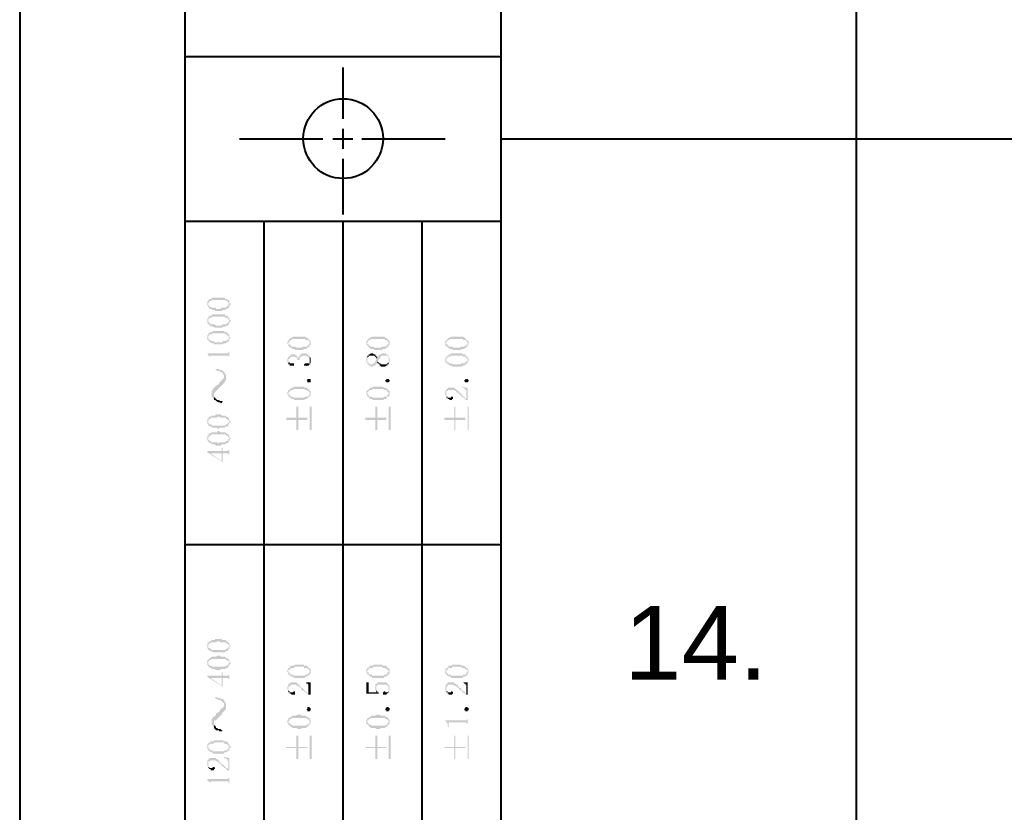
# Model space of a CAD drawing. Header units: millimetres. Extents: x 7018 to 13530, y 4187 to 5692.
# Drawn here: x 7965.94 to 8005.89, y 5046.48 to 5078.66 of the extents above; entities that cross this region are included whole.
import ezdxf

# ---------------------------------------------------------------- set-up
doc = ezdxf.new("R2010")
doc.units = ezdxf.units.MM
doc.styles.get("Standard").update_dxf_attribs({"font": 'arial.ttf'})

msp = doc.modelspace()

# ---------------------------------------------------------------- hatches: boundary and pattern name
at = {"transparency": 33554559}
for points in [[(7973.553, 5067.095), (7973.553, 5067.05), (7973.553, 5067.05), (7973.598, 5067.005), (7973.598, 5067.14), (7973.598, 5067.186), (7973.643, 5067.186), (7973.643, 5067.231), (7973.733, 5067.231), (7973.733, 5067.276), (7974.275, 5067.276), (7974.32, 5067.231), (7974.365, 5067.231), (7974.41, 5067.186), (7974.41, 5067.14), (7974.456, 5067.14), (7974.456, 5067.095), (7974.456, 5067.231), (7974.41, 5067.276), (7974.365, 5067.276), (7974.365, 5067.321), (7974.275, 5067.321), (7974.275, 5067.366), (7973.733, 5067.366), (7973.733, 5067.321), (7973.643, 5067.321), (7973.643, 5067.276), (7973.598, 5067.276), (7973.598, 5067.231), (7973.553, 5067.231), (7973.553, 5067.186), (7973.553, 5067.14)], [(7973.598, 5067.005), (7973.598, 5066.96), (7973.643, 5066.96), (7973.643, 5066.915), (7973.733, 5066.915), (7973.733, 5066.87), (7973.869, 5066.87), (7973.869, 5066.824), (7974.14, 5066.824), (7974.185, 5066.87), (7974.275, 5066.87), (7974.32, 5066.915), (7974.365, 5066.915), (7974.41, 5066.96), (7974.41, 5066.96), (7974.456, 5067.005), (7974.456, 5067.05), (7974.456, 5067.05), (7974.501, 5067.095), (7974.501, 5067.14), (7974.456, 5067.14), (7974.456, 5067.186), (7974.456, 5067.231), (7974.456, 5067.095), (7974.41, 5067.095), (7974.41, 5067.05), (7974.41, 5067.05), (7974.365, 5067.005), (7974.32, 5067.005), (7974.32, 5066.96), (7974.095, 5066.96), (7974.095, 5066.915), (7973.914, 5066.915), (7973.914, 5066.96), (7973.733, 5066.96), (7973.688, 5067.005), (7973.643, 5067.005), (7973.643, 5067.05), (7973.598, 5067.05), (7973.598, 5067.095), (7973.598, 5067.095)], [(7973.553, 5066.418), (7973.553, 5066.328), (7973.598, 5066.328), (7973.598, 5066.418), (7973.598, 5066.463), (7973.598, 5066.509), (7973.643, 5066.509), (7973.643, 5066.554), (7973.733, 5066.554), (7973.733, 5066.599), (7974.275, 5066.599), (7974.275, 5066.554), (7974.365, 5066.554), (7974.41, 5066.509), (7974.41, 5066.463), (7974.456, 5066.463), (7974.456, 5066.418), (7974.456, 5066.554), (7974.41, 5066.554), (7974.41, 5066.599), (7974.365, 5066.599), (7974.365, 5066.644), (7974.275, 5066.644), (7974.275, 5066.689), (7973.733, 5066.689), (7973.733, 5066.644), (7973.643, 5066.644), (7973.643, 5066.599), (7973.598, 5066.599), (7973.598, 5066.554), (7973.598, 5066.554), (7973.553, 5066.509), (7973.553, 5066.463), (7973.553, 5066.463)], [(7973.598, 5066.328), (7973.598, 5066.283), (7973.643, 5066.283), (7973.643, 5066.238), (7973.688, 5066.238), (7973.733, 5066.193), (7973.824, 5066.193), (7973.869, 5066.147), (7974.185, 5066.147), (7974.185, 5066.193), (7974.32, 5066.193), (7974.32, 5066.238), (7974.41, 5066.238), (7974.41, 5066.283), (7974.41, 5066.283), (7974.456, 5066.328), (7974.456, 5066.373), (7974.456, 5066.373), (7974.501, 5066.418), (7974.501, 5066.463), (7974.456, 5066.463), (7974.456, 5066.509), (7974.456, 5066.554), (7974.456, 5066.418), (7974.456, 5066.418), (7974.41, 5066.373), (7974.41, 5066.373), (7974.365, 5066.328), (7974.365, 5066.328), (7974.32, 5066.283), (7974.185, 5066.283), (7974.14, 5066.238), (7973.914, 5066.238), (7973.869, 5066.283), (7973.688, 5066.283), (7973.688, 5066.328), (7973.643, 5066.328), (7973.643, 5066.373), (7973.598, 5066.373), (7973.598, 5066.418), (7973.598, 5066.418)], [(7973.553, 5065.741), (7973.553, 5065.696), (7973.553, 5065.651), (7973.598, 5065.651), (7973.598, 5065.606), (7973.598, 5065.741), (7973.598, 5065.786), (7973.598, 5065.832), (7973.643, 5065.832), (7973.643, 5065.877), (7973.733, 5065.877), (7973.779, 5065.922), (7974.275, 5065.922), (7974.275, 5065.877), (7974.365, 5065.877), (7974.365, 5065.832), (7974.41, 5065.832), (7974.41, 5065.786), (7974.456, 5065.786), (7974.456, 5065.741), (7974.456, 5065.877), (7974.41, 5065.877), (7974.41, 5065.922), (7974.365, 5065.922), (7974.365, 5065.967), (7974.275, 5065.967), (7974.23, 5066.012), (7973.779, 5066.012), (7973.733, 5065.967), (7973.643, 5065.967), (7973.643, 5065.922), (7973.598, 5065.922), (7973.598, 5065.877), (7973.598, 5065.877), (7973.553, 5065.832), (7973.553, 5065.786), (7973.553, 5065.786)], [(7973.598, 5065.606), (7973.643, 5065.606), (7973.643, 5065.561), (7973.688, 5065.561), (7973.733, 5065.516), (7973.824, 5065.516), (7973.824, 5065.47), (7974.185, 5065.47), (7974.23, 5065.516), (7974.32, 5065.516), (7974.32, 5065.561), (7974.41, 5065.561), (7974.41, 5065.606), (7974.41, 5065.606), (7974.456, 5065.651), (7974.456, 5065.696), (7974.456, 5065.696), (7974.501, 5065.741), (7974.501, 5065.741), (7974.456, 5065.786), (7974.456, 5065.832), (7974.456, 5065.877), (7974.456, 5065.741), (7974.456, 5065.741), (7974.41, 5065.696), (7974.41, 5065.651), (7974.365, 5065.651), (7974.32, 5065.606), (7974.185, 5065.606), (7974.185, 5065.561), (7973.824, 5065.561), (7973.824, 5065.606), (7973.688, 5065.606), (7973.688, 5065.651), (7973.643, 5065.651), (7973.598, 5065.696), (7973.598, 5065.741), (7973.598, 5065.741)], [(7976.802, 5065.516), (7976.802, 5065.516), (7976.848, 5065.47), (7976.848, 5065.425), (7976.848, 5065.516), (7976.848, 5065.561), (7976.893, 5065.561), (7976.893, 5065.606), (7976.893, 5065.606), (7976.938, 5065.651), (7976.983, 5065.651), (7976.983, 5065.696), (7977.525, 5065.696), (7977.57, 5065.651), (7977.66, 5065.651), (7977.66, 5065.606), (7977.705, 5065.606), (7977.705, 5065.561), (7977.705, 5065.516), (7977.705, 5065.651), (7977.705, 5065.651), (7977.66, 5065.696), (7977.66, 5065.696), (7977.615, 5065.741), (7977.57, 5065.741), (7977.525, 5065.786), (7977.028, 5065.786), (7976.983, 5065.741), (7976.938, 5065.741), (7976.893, 5065.696), (7976.893, 5065.696), (7976.848, 5065.651), (7976.848, 5065.606), (7976.848, 5065.606), (7976.802, 5065.561), (7976.802, 5065.561)], [(7980.007, 5065.516), (7980.007, 5065.47), (7980.052, 5065.425), (7980.052, 5065.516), (7980.052, 5065.561), (7980.052, 5065.561), (7980.097, 5065.606), (7980.097, 5065.651), (7980.187, 5065.651), (7980.187, 5065.696), (7980.729, 5065.696), (7980.774, 5065.651), (7980.864, 5065.651), (7980.864, 5065.606), (7980.864, 5065.606), (7980.909, 5065.561), (7980.909, 5065.516), (7980.909, 5065.651), (7980.909, 5065.651), (7980.864, 5065.696), (7980.864, 5065.696), (7980.819, 5065.741), (7980.774, 5065.741), (7980.729, 5065.786), (7980.233, 5065.786), (7980.187, 5065.741), (7980.142, 5065.741), (7980.097, 5065.696), (7980.097, 5065.696), (7980.052, 5065.651), (7980.052, 5065.606), (7980.007, 5065.606), (7980.007, 5065.561), (7980.007, 5065.561)], [(7983.211, 5065.516), (7983.211, 5065.425), (7983.256, 5065.425), (7983.256, 5065.516), (7983.256, 5065.561), (7983.256, 5065.561), (7983.302, 5065.606), (7983.302, 5065.651), (7983.392, 5065.651), (7983.392, 5065.696), (7983.933, 5065.696), (7983.933, 5065.651), (7984.069, 5065.651), (7984.069, 5065.606), (7984.069, 5065.606), (7984.114, 5065.561), (7984.114, 5065.516), (7984.114, 5065.651), (7984.069, 5065.651), (7984.069, 5065.696), (7984.024, 5065.696), (7984.024, 5065.741), (7983.978, 5065.741), (7983.933, 5065.786), (7983.437, 5065.786), (7983.392, 5065.741), (7983.347, 5065.741), (7983.302, 5065.696), (7983.302, 5065.696), (7983.256, 5065.651), (7983.256, 5065.606), (7983.211, 5065.606), (7983.211, 5065.561), (7983.211, 5065.561)], [(7976.848, 5065.425), (7976.893, 5065.38), (7976.893, 5065.38), (7976.938, 5065.335), (7976.983, 5065.335), (7976.983, 5065.29), (7977.118, 5065.29), (7977.118, 5065.245), (7977.434, 5065.245), (7977.479, 5065.29), (7977.57, 5065.29), (7977.615, 5065.335), (7977.66, 5065.335), (7977.66, 5065.38), (7977.705, 5065.38), (7977.705, 5065.425), (7977.705, 5065.425), (7977.75, 5065.47), (7977.75, 5065.516), (7977.75, 5065.561), (7977.75, 5065.606), (7977.75, 5065.606), (7977.705, 5065.651), (7977.705, 5065.516), (7977.705, 5065.47), (7977.66, 5065.47), (7977.66, 5065.425), (7977.615, 5065.425), (7977.615, 5065.38), (7977.434, 5065.38), (7977.389, 5065.335), (7977.164, 5065.335), (7977.118, 5065.38), (7976.983, 5065.38), (7976.938, 5065.425), (7976.938, 5065.425), (7976.893, 5065.47), (7976.848, 5065.47), (7976.848, 5065.516), (7976.848, 5065.516)], [(7980.052, 5065.425), (7980.097, 5065.38), (7980.097, 5065.335), (7980.142, 5065.335), (7980.187, 5065.29), (7980.323, 5065.29), (7980.323, 5065.245), (7980.639, 5065.245), (7980.684, 5065.29), (7980.774, 5065.29), (7980.819, 5065.335), (7980.864, 5065.335), (7980.864, 5065.38), (7980.909, 5065.38), (7980.909, 5065.425), (7980.909, 5065.425), (7980.955, 5065.47), (7980.955, 5065.516), (7980.955, 5065.561), (7980.955, 5065.606), (7980.955, 5065.606), (7980.909, 5065.651), (7980.909, 5065.516), (7980.909, 5065.47), (7980.864, 5065.47), (7980.864, 5065.425), (7980.819, 5065.425), (7980.774, 5065.38), (7980.639, 5065.38), (7980.594, 5065.335), (7980.323, 5065.335), (7980.323, 5065.38), (7980.187, 5065.38), (7980.142, 5065.425), (7980.097, 5065.425), (7980.097, 5065.47), (7980.052, 5065.47), (7980.052, 5065.516), (7980.052, 5065.516)], [(7983.256, 5065.425), (7983.256, 5065.38), (7983.302, 5065.38), (7983.302, 5065.335), (7983.347, 5065.335), (7983.392, 5065.29), (7983.482, 5065.29), (7983.527, 5065.245), (7983.843, 5065.245), (7983.888, 5065.29), (7983.978, 5065.29), (7984.024, 5065.335), (7984.069, 5065.335), (7984.069, 5065.38), (7984.114, 5065.38), (7984.114, 5065.425), (7984.114, 5065.47), (7984.159, 5065.47), (7984.159, 5065.516), (7984.159, 5065.561), (7984.159, 5065.606), (7984.114, 5065.606), (7984.114, 5065.651), (7984.114, 5065.516), (7984.114, 5065.47), (7984.069, 5065.47), (7984.069, 5065.425), (7984.024, 5065.425), (7983.978, 5065.38), (7983.843, 5065.38), (7983.798, 5065.335), (7983.527, 5065.335), (7983.527, 5065.38), (7983.347, 5065.38), (7983.347, 5065.425), (7983.302, 5065.425), (7983.302, 5065.47), (7983.256, 5065.47), (7983.256, 5065.516), (7983.256, 5065.516)], [(7973.553, 5065.109), (7973.553, 5065.109), (7973.598, 5065.064), (7973.598, 5065.019), (7973.643, 5065.019), (7973.643, 5064.974), (7973.643, 5064.884), (7973.643, 5064.974), (7973.688, 5065.019), (7974.41, 5065.019), (7974.41, 5064.974), (7974.456, 5064.974), (7974.456, 5064.884), (7974.456, 5065.29), (7974.456, 5065.2), (7974.456, 5065.2), (7974.41, 5065.155), (7974.41, 5065.109), (7974.365, 5065.109)], [(7976.802, 5064.839), (7976.802, 5064.748), (7976.848, 5064.748), (7976.848, 5064.703), (7976.848, 5064.839), (7976.848, 5064.884), (7976.893, 5064.884), (7976.893, 5064.929), (7976.938, 5064.929), (7976.938, 5064.974), (7977.118, 5064.974), (7977.164, 5064.929), (7977.209, 5064.929), (7977.209, 5064.884), (7977.209, 5064.839), (7977.254, 5064.839), (7977.254, 5064.748), (7977.254, 5064.839), (7977.299, 5064.839), (7977.299, 5064.884), (7977.299, 5064.929), (7977.299, 5064.929), (7977.344, 5064.974), (7977.389, 5064.974), (7977.434, 5065.019), (7977.57, 5065.019), (7977.615, 5064.974), (7977.66, 5064.974), (7977.66, 5064.929), (7977.705, 5064.929), (7977.705, 5064.884), (7977.705, 5064.794), (7977.705, 5064.974), (7977.705, 5065.019), (7977.66, 5065.019), (7977.66, 5065.064), (7977.615, 5065.064), (7977.57, 5065.109), (7977.389, 5065.109), (7977.389, 5065.064), (7977.344, 5065.064), (7977.299, 5065.019), (7977.299, 5064.974), (7977.254, 5064.974), (7977.254, 5064.884), (7977.254, 5064.929), (7977.209, 5064.929), (7977.209, 5064.974), (7977.209, 5064.974), (7977.164, 5065.019), (7977.164, 5065.019), (7977.118, 5065.064), (7976.938, 5065.064), (7976.938, 5065.019), (7976.893, 5065.019), (7976.848, 5064.974), (7976.848, 5064.929), (7976.848, 5064.929), (7976.802, 5064.884), (7976.802, 5064.884)], [(7980.007, 5064.839), (7980.007, 5064.748), (7980.052, 5064.748), (7980.052, 5064.703), (7980.052, 5064.658), (7980.097, 5064.658), (7980.097, 5064.613), (7980.187, 5064.613), (7980.187, 5064.568), (7980.278, 5064.568), (7980.278, 5064.613), (7980.368, 5064.613), (7980.368, 5064.658), (7980.413, 5064.658), (7980.413, 5064.703), (7980.458, 5064.703), (7980.458, 5064.748), (7980.458, 5064.703), (7980.458, 5064.794), (7980.458, 5064.794), (7980.503, 5064.839), (7980.503, 5064.884), (7980.548, 5064.884), (7980.548, 5064.929), (7980.548, 5064.929), (7980.594, 5064.974), (7980.594, 5064.974), (7980.639, 5065.019), (7980.864, 5065.019), (7980.864, 5064.974), (7980.909, 5064.974), (7980.909, 5064.884), (7980.909, 5064.703), (7980.909, 5064.748), (7980.955, 5064.748), (7980.955, 5064.794), (7980.955, 5064.884), (7980.955, 5064.929), (7980.909, 5064.929), (7980.909, 5064.974), (7980.909, 5065.019), (7980.864, 5065.019), (7980.864, 5065.064), (7980.819, 5065.064), (7980.774, 5065.109), (7980.639, 5065.109), (7980.594, 5065.064), (7980.548, 5065.064), (7980.503, 5065.019), (7980.503, 5064.974), (7980.458, 5064.974), (7980.458, 5064.929), (7980.458, 5064.974), (7980.413, 5064.884), (7980.413, 5064.839), (7980.413, 5064.839), (7980.368, 5064.794), (7980.368, 5064.748), (7980.368, 5064.748), (7980.323, 5064.703), (7980.278, 5064.703), (7980.278, 5064.658), (7980.142, 5064.658), (7980.142, 5064.703), (7980.097, 5064.703), (7980.052, 5064.748), (7980.052, 5064.794), (7980.052, 5064.974), (7980.052, 5064.974), (7980.007, 5064.929), (7980.007, 5064.884), (7980.007, 5064.884)], [(7980.052, 5064.974), (7980.052, 5064.839), (7980.052, 5064.884), (7980.052, 5064.929), (7980.052, 5064.929), (7980.097, 5064.974), (7980.097, 5064.974), (7980.142, 5065.019), (7980.323, 5065.019), (7980.368, 5064.974), (7980.368, 5064.974), (7980.413, 5064.929), (7980.413, 5064.884), (7980.458, 5064.974), (7980.413, 5064.974), (7980.413, 5065.019), (7980.368, 5065.019), (7980.368, 5065.064), (7980.323, 5065.064), (7980.278, 5065.109), (7980.187, 5065.109), (7980.142, 5065.064), (7980.097, 5065.064), (7980.097, 5065.019), (7980.052, 5065.019)], [(7983.211, 5064.839), (7983.211, 5064.794), (7983.211, 5064.748), (7983.256, 5064.748), (7983.256, 5064.703), (7983.256, 5064.839), (7983.256, 5064.884), (7983.256, 5064.884), (7983.302, 5064.929), (7983.302, 5064.974), (7983.392, 5064.974), (7983.437, 5065.019), (7983.933, 5065.019), (7983.933, 5064.974), (7984.024, 5064.974), (7984.069, 5064.929), (7984.069, 5064.929), (7984.114, 5064.884), (7984.114, 5064.839), (7984.114, 5064.974), (7984.069, 5064.974), (7984.069, 5065.019), (7984.024, 5065.019), (7984.024, 5065.064), (7983.933, 5065.064), (7983.888, 5065.109), (7983.437, 5065.109), (7983.437, 5065.064), (7983.347, 5065.064), (7983.347, 5065.019), (7983.302, 5065.019), (7983.256, 5064.974), (7983.256, 5064.929), (7983.211, 5064.929), (7983.211, 5064.884), (7983.211, 5064.884)], [(7976.848, 5064.703), (7976.848, 5064.658), (7976.893, 5064.658), (7976.893, 5064.613), (7977.073, 5064.613), (7977.073, 5064.658), (7977.073, 5064.703), (7976.893, 5064.703), (7976.893, 5064.748), (7976.848, 5064.748), (7976.848, 5064.794), (7976.848, 5064.794)], [(7977.479, 5064.658), (7977.479, 5064.613), (7977.57, 5064.613), (7977.57, 5064.568), (7977.57, 5064.568), (7977.615, 5064.613), (7977.66, 5064.613), (7977.705, 5064.658), (7977.705, 5064.703), (7977.75, 5064.703), (7977.75, 5064.748), (7977.75, 5064.839), (7977.75, 5064.884), (7977.75, 5064.929), (7977.75, 5064.929), (7977.705, 5064.974), (7977.705, 5064.794), (7977.705, 5064.703), (7977.525, 5064.703)], [(7980.458, 5064.703), (7980.503, 5064.703), (7980.503, 5064.658), (7980.548, 5064.658), (7980.548, 5064.613), (7980.594, 5064.613), (7980.594, 5064.568), (7980.774, 5064.568), (7980.819, 5064.613), (7980.864, 5064.613), (7980.864, 5064.658), (7980.909, 5064.658), (7980.909, 5064.703), (7980.909, 5064.839), (7980.909, 5064.748), (7980.909, 5064.748), (7980.864, 5064.703), (7980.864, 5064.703), (7980.819, 5064.658), (7980.594, 5064.658), (7980.594, 5064.703), (7980.548, 5064.703), (7980.503, 5064.748), (7980.503, 5064.748), (7980.458, 5064.794)], [(7983.256, 5064.703), (7983.302, 5064.703), (7983.302, 5064.658), (7983.347, 5064.658), (7983.392, 5064.613), (7983.482, 5064.613), (7983.482, 5064.568), (7983.888, 5064.568), (7983.888, 5064.613), (7983.978, 5064.613), (7984.024, 5064.658), (7984.069, 5064.658), (7984.069, 5064.703), (7984.114, 5064.703), (7984.114, 5064.748), (7984.114, 5064.794), (7984.159, 5064.794), (7984.159, 5064.839), (7984.159, 5064.884), (7984.159, 5064.884), (7984.114, 5064.929), (7984.114, 5064.974), (7984.114, 5064.839), (7984.114, 5064.794), (7984.069, 5064.794), (7984.069, 5064.748), (7984.024, 5064.748), (7983.978, 5064.703), (7983.843, 5064.703), (7983.843, 5064.658), (7983.527, 5064.658), (7983.482, 5064.703), (7983.347, 5064.703), (7983.347, 5064.748), (7983.302, 5064.748), (7983.256, 5064.794), (7983.256, 5064.839), (7983.256, 5064.839)], [(7973.869, 5064.432), (7973.914, 5064.432), (7973.959, 5064.387), (7974.049, 5064.387), (7974.095, 5064.342), (7974.14, 5064.342), (7974.185, 5064.297), (7974.23, 5064.207), (7974.23, 5063.891), (7974.23, 5063.891), (7974.275, 5063.981), (7974.32, 5064.026), (7974.32, 5064.207), (7974.275, 5064.297), (7974.23, 5064.342), (7974.23, 5064.342), (7974.185, 5064.387), (7974.14, 5064.432), (7974.049, 5064.432), (7974.004, 5064.478), (7973.914, 5064.478)], [(7973.733, 5063.44), (7973.733, 5063.349), (7973.779, 5063.304), (7973.824, 5063.259), (7973.824, 5063.44), (7973.824, 5063.485), (7973.869, 5063.53), (7973.914, 5063.575), (7973.959, 5063.62), (7974.004, 5063.665), (7974.049, 5063.71), (7974.095, 5063.755), (7974.14, 5063.801), (7974.14, 5063.801), (7974.185, 5063.846), (7974.23, 5063.891), (7974.23, 5064.162), (7974.23, 5064.117), (7974.185, 5064.071), (7974.14, 5064.026), (7974.095, 5063.981), (7974.049, 5063.936), (7974.049, 5063.891), (7974.004, 5063.846), (7973.914, 5063.801), (7973.914, 5063.801), (7973.869, 5063.755), (7973.824, 5063.71), (7973.779, 5063.665), (7973.779, 5063.62), (7973.733, 5063.575), (7973.733, 5063.53)], [(7977.75, 5063.981), (7977.75, 5063.936), (7977.615, 5063.936), (7977.615, 5063.981), (7977.57, 5063.981), (7977.615, 5064.026), (7977.615, 5064.071), (7977.75, 5064.071), (7977.75, 5064.026), (7977.75, 5063.981)], [(7980.955, 5063.981), (7980.955, 5063.981), (7980.909, 5063.936), (7980.819, 5063.936), (7980.774, 5063.981), (7980.774, 5064.026), (7980.819, 5064.026), (7980.819, 5064.071), (7980.909, 5064.071), (7980.955, 5064.026), (7980.955, 5063.981)], [(7984.159, 5063.981), (7984.159, 5063.981), (7984.114, 5063.936), (7984.024, 5063.936), (7983.978, 5063.981), (7983.978, 5064.026), (7984.024, 5064.026), (7984.024, 5064.071), (7984.114, 5064.071), (7984.159, 5064.026), (7984.159, 5063.981)], [(7973.824, 5063.259), (7973.824, 5063.214), (7973.869, 5063.214), (7973.914, 5063.169), (7974.004, 5063.124), (7974.049, 5063.124), (7974.14, 5063.078), (7974.185, 5063.169), (7974.095, 5063.169), (7974.004, 5063.214), (7973.959, 5063.214), (7973.914, 5063.259), (7973.914, 5063.259), (7973.869, 5063.304), (7973.824, 5063.349), (7973.824, 5063.44)], [(7976.802, 5063.485), (7976.802, 5063.44), (7976.848, 5063.44), (7976.848, 5063.394), (7976.848, 5063.349), (7976.848, 5063.485), (7976.848, 5063.53), (7976.893, 5063.53), (7976.893, 5063.575), (7976.938, 5063.575), (7976.938, 5063.62), (7977.028, 5063.62), (7977.073, 5063.665), (7977.479, 5063.665), (7977.525, 5063.62), (7977.615, 5063.62), (7977.66, 5063.575), (7977.66, 5063.575), (7977.705, 5063.53), (7977.705, 5063.485), (7977.705, 5063.62), (7977.705, 5063.62), (7977.66, 5063.665), (7977.615, 5063.665), (7977.615, 5063.71), (7977.525, 5063.71), (7977.479, 5063.755), (7977.073, 5063.755), (7977.028, 5063.71), (7976.938, 5063.71), (7976.938, 5063.665), (7976.893, 5063.665), (7976.893, 5063.62), (7976.848, 5063.62), (7976.848, 5063.575), (7976.848, 5063.575), (7976.802, 5063.53), (7976.802, 5063.53)], [(7976.848, 5063.349), (7976.893, 5063.349), (7976.893, 5063.304), (7976.938, 5063.304), (7976.983, 5063.259), (7977.073, 5063.259), (7977.073, 5063.214), (7977.479, 5063.214), (7977.525, 5063.259), (7977.615, 5063.259), (7977.615, 5063.304), (7977.66, 5063.304), (7977.66, 5063.349), (7977.705, 5063.349), (7977.705, 5063.394), (7977.75, 5063.394), (7977.75, 5063.44), (7977.75, 5063.485), (7977.75, 5063.53), (7977.75, 5063.575), (7977.705, 5063.575), (7977.705, 5063.62), (7977.705, 5063.485), (7977.705, 5063.44), (7977.705, 5063.44), (7977.66, 5063.394), (7977.66, 5063.394), (7977.615, 5063.349), (7977.525, 5063.349), (7977.479, 5063.304), (7977.073, 5063.304), (7977.028, 5063.349), (7976.938, 5063.349), (7976.938, 5063.394), (7976.893, 5063.394), (7976.893, 5063.44), (7976.848, 5063.44), (7976.848, 5063.485), (7976.848, 5063.485)], [(7980.007, 5063.485), (7980.007, 5063.44), (7980.007, 5063.44), (7980.052, 5063.394), (7980.052, 5063.349), (7980.052, 5063.485), (7980.052, 5063.53), (7980.052, 5063.53), (7980.097, 5063.575), (7980.097, 5063.575), (7980.142, 5063.62), (7980.233, 5063.62), (7980.278, 5063.665), (7980.684, 5063.665), (7980.729, 5063.62), (7980.819, 5063.62), (7980.864, 5063.575), (7980.864, 5063.53), (7980.909, 5063.53), (7980.909, 5063.485), (7980.909, 5063.62), (7980.909, 5063.62), (7980.864, 5063.665), (7980.819, 5063.665), (7980.819, 5063.71), (7980.729, 5063.71), (7980.684, 5063.755), (7980.278, 5063.755), (7980.233, 5063.71), (7980.142, 5063.71), (7980.142, 5063.665), (7980.097, 5063.665), (7980.097, 5063.62), (7980.052, 5063.62), (7980.052, 5063.575), (7980.007, 5063.575), (7980.007, 5063.53), (7980.007, 5063.53)], [(7980.052, 5063.349), (7980.097, 5063.349), (7980.097, 5063.304), (7980.142, 5063.304), (7980.142, 5063.259), (7980.233, 5063.259), (7980.278, 5063.214), (7980.684, 5063.214), (7980.729, 5063.259), (7980.819, 5063.259), (7980.819, 5063.304), (7980.864, 5063.304), (7980.864, 5063.349), (7980.909, 5063.349), (7980.909, 5063.394), (7980.955, 5063.394), (7980.955, 5063.44), (7980.955, 5063.485), (7980.955, 5063.53), (7980.955, 5063.575), (7980.909, 5063.575), (7980.909, 5063.62), (7980.909, 5063.485), (7980.909, 5063.44), (7980.864, 5063.44), (7980.864, 5063.394), (7980.864, 5063.394), (7980.819, 5063.349), (7980.729, 5063.349), (7980.684, 5063.304), (7980.278, 5063.304), (7980.233, 5063.349), (7980.142, 5063.349), (7980.097, 5063.394), (7980.097, 5063.44), (7980.052, 5063.44), (7980.052, 5063.485), (7980.052, 5063.485)], [(7983.211, 5063.485), (7983.211, 5063.44), (7983.211, 5063.394), (7983.211, 5063.394), (7983.256, 5063.349), (7983.256, 5063.485), (7983.256, 5063.575), (7983.302, 5063.575), (7983.302, 5063.62), (7983.572, 5063.62), (7983.617, 5063.575), (7983.663, 5063.575), (7983.663, 5063.53), (7983.708, 5063.53), (7983.708, 5063.485), (7983.753, 5063.485), (7983.798, 5063.44), (7983.798, 5063.44), (7983.843, 5063.394), (7983.843, 5063.394), (7983.888, 5063.349), (7983.888, 5063.349), (7983.933, 5063.304), (7983.978, 5063.304), (7983.978, 5063.259), (7984.024, 5063.259), (7984.024, 5063.214), (7984.069, 5063.214), (7984.069, 5063.259), (7984.024, 5063.259), (7984.024, 5063.304), (7983.978, 5063.304), (7983.978, 5063.349), (7983.933, 5063.349), (7983.933, 5063.394), (7983.888, 5063.394), (7983.888, 5063.44), (7983.843, 5063.44), (7983.843, 5063.485), (7983.798, 5063.485), (7983.798, 5063.53), (7983.753, 5063.53), (7983.753, 5063.575), (7983.708, 5063.575), (7983.708, 5063.62), (7983.663, 5063.62), (7983.617, 5063.665), (7983.617, 5063.665), (7983.572, 5063.71), (7983.302, 5063.71), (7983.302, 5063.665), (7983.256, 5063.665), (7983.256, 5063.62), (7983.256, 5063.62), (7983.211, 5063.575), (7983.211, 5063.53), (7983.211, 5063.53)], [(7983.256, 5063.349), (7983.256, 5063.304), (7983.302, 5063.304), (7983.302, 5063.259), (7983.347, 5063.259), (7983.392, 5063.214), (7983.482, 5063.214), (7983.482, 5063.259), (7983.527, 5063.259), (7983.527, 5063.304), (7983.527, 5063.349), (7983.437, 5063.349), (7983.437, 5063.304), (7983.302, 5063.304), (7983.302, 5063.349), (7983.256, 5063.349), (7983.256, 5063.394), (7983.256, 5063.485)], [(7983.888, 5063.755), (7983.888, 5063.71), (7983.978, 5063.71), (7983.978, 5063.665), (7984.024, 5063.665), (7984.024, 5063.62), (7984.069, 5063.62), (7984.069, 5063.214), (7984.114, 5063.214), (7984.114, 5063.71)], [(7973.553, 5062.356), (7973.553, 5062.311), (7973.553, 5062.266), (7973.553, 5062.266), (7973.598, 5062.221), (7973.598, 5062.356), (7973.598, 5062.401), (7973.598, 5062.401), (7973.643, 5062.447), (7973.688, 5062.447), (7973.688, 5062.492), (7973.959, 5062.492), (7973.959, 5062.537), (7974.049, 5062.537), (7974.095, 5062.492), (7974.32, 5062.492), (7974.32, 5062.447), (7974.365, 5062.447), (7974.41, 5062.401), (7974.41, 5062.401), (7974.456, 5062.356), (7974.456, 5062.447), (7974.41, 5062.492), (7974.41, 5062.492), (7974.365, 5062.537), (7974.32, 5062.537), (7974.275, 5062.582), (7974.14, 5062.582), (7974.095, 5062.627), (7973.914, 5062.627), (7973.869, 5062.582), (7973.733, 5062.582), (7973.688, 5062.537), (7973.643, 5062.537), (7973.598, 5062.492), (7973.598, 5062.447), (7973.553, 5062.447), (7973.553, 5062.401)], [(7976.757, 5062.492), (7976.757, 5062.401), (7977.164, 5062.401), (7977.164, 5061.995), (7977.254, 5061.995), (7977.254, 5062.401), (7977.615, 5062.401), (7977.615, 5062.492), (7977.254, 5062.492), (7977.254, 5062.943), (7977.164, 5062.943), (7977.164, 5062.492)], [(7977.795, 5061.995), (7977.795, 5062.943), (7977.705, 5062.943), (7977.705, 5061.995)], [(7979.962, 5062.492), (7979.962, 5062.401), (7980.368, 5062.401), (7980.368, 5061.995), (7980.458, 5061.995), (7980.458, 5062.401), (7980.819, 5062.401), (7980.819, 5062.492), (7980.458, 5062.492), (7980.458, 5062.943), (7980.368, 5062.943), (7980.368, 5062.492)], [(7981, 5061.995), (7981, 5062.943), (7980.909, 5062.943), (7980.909, 5061.995)], [(7983.166, 5062.492), (7983.166, 5062.401), (7983.572, 5062.401), (7983.572, 5061.995), (7983.617, 5061.995), (7983.617, 5062.401), (7984.024, 5062.401), (7984.024, 5062.492), (7983.617, 5062.492), (7983.617, 5062.943), (7983.572, 5062.943), (7983.572, 5062.492)], [(7984.159, 5061.995), (7984.159, 5062.943), (7984.114, 5062.943), (7984.114, 5061.995)], [(7973.598, 5062.221), (7973.598, 5062.176), (7973.643, 5062.176), (7973.688, 5062.131), (7973.733, 5062.131), (7973.779, 5062.086), (7973.959, 5062.086), (7973.959, 5062.04), (7974.004, 5062.04), (7974.049, 5062.086), (7974.275, 5062.086), (7974.275, 5062.131), (7974.365, 5062.131), (7974.41, 5062.176), (7974.41, 5062.221), (7974.456, 5062.221), (7974.456, 5062.266), (7974.456, 5062.311), (7974.501, 5062.311), (7974.501, 5062.356), (7974.456, 5062.356), (7974.456, 5062.401), (7974.456, 5062.447), (7974.456, 5062.311), (7974.41, 5062.311), (7974.41, 5062.266), (7974.365, 5062.266), (7974.365, 5062.221), (7974.32, 5062.221), (7974.275, 5062.176), (7973.733, 5062.176), (7973.733, 5062.221), (7973.643, 5062.221), (7973.643, 5062.266), (7973.598, 5062.266), (7973.598, 5062.311), (7973.598, 5062.356)], [(7973.553, 5061.679), (7973.553, 5061.634), (7973.553, 5061.589), (7973.553, 5061.589), (7973.598, 5061.544), (7973.598, 5061.679), (7973.598, 5061.725), (7973.643, 5061.725), (7973.643, 5061.77), (7973.688, 5061.77), (7973.733, 5061.815), (7974.32, 5061.815), (7974.32, 5061.77), (7974.365, 5061.77), (7974.41, 5061.725), (7974.41, 5061.679), (7974.456, 5061.679), (7974.456, 5061.77), (7974.41, 5061.815), (7974.365, 5061.815), (7974.365, 5061.86), (7974.32, 5061.86), (7974.275, 5061.905), (7974.095, 5061.905), (7974.049, 5061.95), (7973.959, 5061.95), (7973.959, 5061.905), (7973.733, 5061.905), (7973.688, 5061.86), (7973.643, 5061.86), (7973.643, 5061.815), (7973.598, 5061.815), (7973.598, 5061.77), (7973.553, 5061.77), (7973.553, 5061.725)], [(7973.598, 5061.544), (7973.598, 5061.499), (7973.643, 5061.499), (7973.688, 5061.454), (7973.733, 5061.454), (7973.733, 5061.409), (7973.869, 5061.409), (7973.914, 5061.363), (7974.095, 5061.363), (7974.14, 5061.409), (7974.275, 5061.409), (7974.32, 5061.454), (7974.365, 5061.454), (7974.41, 5061.499), (7974.41, 5061.499), (7974.456, 5061.544), (7974.456, 5061.589), (7974.456, 5061.589), (7974.501, 5061.634), (7974.501, 5061.679), (7974.456, 5061.679), (7974.456, 5061.725), (7974.456, 5061.77), (7974.456, 5061.634), (7974.41, 5061.634), (7974.41, 5061.589), (7974.41, 5061.589), (7974.365, 5061.544), (7974.32, 5061.544), (7974.275, 5061.499), (7974.049, 5061.499), (7974.004, 5061.454), (7974.004, 5061.454), (7973.959, 5061.499), (7973.733, 5061.499), (7973.688, 5061.544), (7973.643, 5061.544), (7973.643, 5061.589), (7973.598, 5061.589), (7973.598, 5061.634), (7973.598, 5061.679)], [(7973.553, 5061.138), (7973.553, 5061.093), (7974.185, 5060.686), (7974.185, 5061.048), (7974.41, 5061.048), (7974.41, 5061.002), (7974.456, 5061.002), (7974.456, 5060.912), (7974.456, 5061.273), (7974.456, 5061.183), (7974.41, 5061.183), (7974.41, 5061.138), (7974.185, 5061.138), (7974.185, 5061.273), (7974.14, 5061.273), (7974.14, 5060.732), (7973.688, 5061.048), (7973.688, 5061.048)], [(7973.553, 5061.138), (7973.688, 5061.048), (7974.14, 5061.048), (7974.14, 5060.732), (7974.14, 5061.138)], [(7973.553, 5053.24), (7973.553, 5053.195), (7973.553, 5053.149), (7973.553, 5053.149), (7973.598, 5053.104), (7973.598, 5053.24), (7973.598, 5053.285), (7973.598, 5053.285), (7973.643, 5053.33), (7973.688, 5053.33), (7973.688, 5053.375), (7973.914, 5053.375), (7973.959, 5053.42), (7974.049, 5053.42), (7974.095, 5053.375), (7974.32, 5053.375), (7974.32, 5053.33), (7974.365, 5053.33), (7974.41, 5053.285), (7974.41, 5053.285), (7974.456, 5053.24), (7974.456, 5053.33), (7974.41, 5053.375), (7974.41, 5053.375), (7974.365, 5053.42), (7974.32, 5053.42), (7974.32, 5053.465), (7974.185, 5053.465), (7974.14, 5053.51), (7973.869, 5053.51), (7973.869, 5053.465), (7973.733, 5053.465), (7973.688, 5053.42), (7973.643, 5053.42), (7973.598, 5053.375), (7973.598, 5053.33), (7973.553, 5053.33), (7973.553, 5053.285)], [(7973.598, 5053.104), (7973.598, 5053.059), (7973.643, 5053.059), (7973.688, 5053.014), (7973.733, 5053.014), (7973.779, 5052.969), (7974.275, 5052.969), (7974.275, 5053.014), (7974.365, 5053.014), (7974.41, 5053.059), (7974.41, 5053.104), (7974.456, 5053.104), (7974.456, 5053.149), (7974.456, 5053.195), (7974.501, 5053.195), (7974.501, 5053.24), (7974.456, 5053.24), (7974.456, 5053.285), (7974.456, 5053.33), (7974.456, 5053.195), (7974.41, 5053.195), (7974.41, 5053.149), (7974.365, 5053.149), (7974.365, 5053.104), (7974.32, 5053.104), (7974.275, 5053.059), (7973.733, 5053.059), (7973.733, 5053.104), (7973.688, 5053.104), (7973.643, 5053.149), (7973.598, 5053.149), (7973.598, 5053.195), (7973.598, 5053.24)], [(7973.553, 5052.563), (7973.553, 5052.518), (7973.553, 5052.472), (7973.553, 5052.472), (7973.598, 5052.427), (7973.598, 5052.563), (7973.598, 5052.608), (7973.598, 5052.608), (7973.643, 5052.653), (7973.688, 5052.653), (7973.733, 5052.698), (7974.32, 5052.698), (7974.32, 5052.653), (7974.365, 5052.653), (7974.41, 5052.608), (7974.41, 5052.608), (7974.456, 5052.563), (7974.456, 5052.653), (7974.41, 5052.698), (7974.41, 5052.698), (7974.365, 5052.743), (7974.32, 5052.743), (7974.275, 5052.788), (7974.095, 5052.788), (7974.095, 5052.833), (7973.959, 5052.833), (7973.914, 5052.788), (7973.733, 5052.788), (7973.688, 5052.743), (7973.643, 5052.743), (7973.643, 5052.698), (7973.598, 5052.698), (7973.598, 5052.653), (7973.553, 5052.653), (7973.553, 5052.608)], [(7973.598, 5052.427), (7973.598, 5052.382), (7973.643, 5052.382), (7973.688, 5052.337), (7973.733, 5052.337), (7973.733, 5052.292), (7973.869, 5052.292), (7973.914, 5052.247), (7974.095, 5052.247), (7974.095, 5052.292), (7974.275, 5052.292), (7974.32, 5052.337), (7974.365, 5052.337), (7974.41, 5052.382), (7974.41, 5052.427), (7974.456, 5052.427), (7974.456, 5052.472), (7974.456, 5052.472), (7974.501, 5052.518), (7974.501, 5052.563), (7974.456, 5052.563), (7974.456, 5052.608), (7974.456, 5052.653), (7974.456, 5052.518), (7974.41, 5052.518), (7974.41, 5052.472), (7974.41, 5052.472), (7974.365, 5052.427), (7974.32, 5052.427), (7974.275, 5052.382), (7973.733, 5052.382), (7973.733, 5052.427), (7973.643, 5052.427), (7973.643, 5052.472), (7973.598, 5052.472), (7973.598, 5052.518), (7973.598, 5052.563)], [(7976.802, 5052.202), (7976.802, 5052.156), (7976.848, 5052.156), (7976.848, 5052.111), (7976.848, 5052.066), (7976.848, 5052.202), (7976.848, 5052.247), (7976.893, 5052.247), (7976.893, 5052.292), (7976.938, 5052.292), (7976.938, 5052.337), (7977.073, 5052.337), (7977.118, 5052.382), (7977.479, 5052.382), (7977.479, 5052.337), (7977.615, 5052.337), (7977.615, 5052.292), (7977.66, 5052.292), (7977.705, 5052.247), (7977.705, 5052.202), (7977.705, 5052.337), (7977.66, 5052.337), (7977.66, 5052.382), (7977.615, 5052.382), (7977.615, 5052.427), (7977.479, 5052.427), (7977.479, 5052.472), (7977.118, 5052.472), (7977.073, 5052.427), (7976.938, 5052.427), (7976.938, 5052.382), (7976.893, 5052.382), (7976.893, 5052.337), (7976.848, 5052.337), (7976.848, 5052.292), (7976.848, 5052.292), (7976.802, 5052.247)], [(7976.848, 5052.066), (7976.893, 5052.066), (7976.893, 5052.021), (7976.938, 5052.021), (7976.983, 5051.976), (7977.028, 5051.976), (7977.073, 5051.931), (7977.525, 5051.931), (7977.525, 5051.976), (7977.615, 5051.976), (7977.615, 5052.021), (7977.66, 5052.021), (7977.705, 5052.066), (7977.705, 5052.111), (7977.75, 5052.111), (7977.75, 5052.156), (7977.75, 5052.202), (7977.75, 5052.247), (7977.75, 5052.292), (7977.705, 5052.292), (7977.705, 5052.337), (7977.705, 5052.156), (7977.705, 5052.156), (7977.66, 5052.111), (7977.66, 5052.111), (7977.615, 5052.066), (7977.525, 5052.066), (7977.525, 5052.021), (7977.073, 5052.021), (7977.028, 5052.066), (7976.938, 5052.066), (7976.938, 5052.111), (7976.893, 5052.111), (7976.893, 5052.156), (7976.848, 5052.156), (7976.848, 5052.202)], [(7980.007, 5052.202), (7980.007, 5052.156), (7980.007, 5052.156), (7980.052, 5052.111), (7980.052, 5052.066), (7980.052, 5052.202), (7980.052, 5052.247), (7980.097, 5052.247), (7980.097, 5052.292), (7980.097, 5052.292), (7980.142, 5052.337), (7980.278, 5052.337), (7980.278, 5052.382), (7980.639, 5052.382), (7980.684, 5052.337), (7980.774, 5052.337), (7980.819, 5052.292), (7980.864, 5052.292), (7980.864, 5052.247), (7980.909, 5052.247), (7980.909, 5052.202), (7980.909, 5052.337), (7980.864, 5052.337), (7980.864, 5052.382), (7980.819, 5052.382), (7980.819, 5052.427), (7980.684, 5052.427), (7980.639, 5052.472), (7980.278, 5052.472), (7980.278, 5052.427), (7980.142, 5052.427), (7980.142, 5052.382), (7980.097, 5052.382), (7980.097, 5052.337), (7980.052, 5052.337), (7980.052, 5052.292), (7980.007, 5052.292)], [(7980.052, 5052.066), (7980.097, 5052.066), (7980.097, 5052.021), (7980.142, 5052.021), (7980.142, 5051.976), (7980.233, 5051.976), (7980.233, 5051.931), (7980.729, 5051.931), (7980.729, 5051.976), (7980.819, 5051.976), (7980.819, 5052.021), (7980.864, 5052.021), (7980.909, 5052.066), (7980.909, 5052.111), (7980.955, 5052.111), (7980.955, 5052.156), (7980.955, 5052.202), (7980.955, 5052.247), (7980.955, 5052.292), (7980.909, 5052.292), (7980.909, 5052.337), (7980.909, 5052.156), (7980.864, 5052.156), (7980.864, 5052.111), (7980.864, 5052.111), (7980.819, 5052.066), (7980.729, 5052.066), (7980.729, 5052.021), (7980.278, 5052.021), (7980.233, 5052.066), (7980.142, 5052.066), (7980.097, 5052.111), (7980.097, 5052.156), (7980.052, 5052.156), (7980.052, 5052.202)], [(7983.211, 5052.202), (7983.211, 5052.156), (7983.211, 5052.111), (7983.256, 5052.111), (7983.256, 5052.066), (7983.256, 5052.202), (7983.256, 5052.247), (7983.302, 5052.247), (7983.302, 5052.292), (7983.302, 5052.292), (7983.347, 5052.337), (7983.482, 5052.337), (7983.482, 5052.382), (7983.843, 5052.382), (7983.888, 5052.337), (7983.978, 5052.337), (7984.024, 5052.292), (7984.069, 5052.292), (7984.069, 5052.247), (7984.114, 5052.247), (7984.114, 5052.202), (7984.114, 5052.337), (7984.069, 5052.337), (7984.024, 5052.382), (7984.024, 5052.382), (7983.978, 5052.427), (7983.888, 5052.427), (7983.843, 5052.472), (7983.482, 5052.472), (7983.482, 5052.427), (7983.347, 5052.427), (7983.347, 5052.382), (7983.302, 5052.382), (7983.302, 5052.337), (7983.256, 5052.337), (7983.256, 5052.292), (7983.211, 5052.292)], [(7983.256, 5052.066), (7983.256, 5052.066), (7983.302, 5052.021), (7983.347, 5052.021), (7983.347, 5051.976), (7983.437, 5051.976), (7983.437, 5051.931), (7983.933, 5051.931), (7983.933, 5051.976), (7984.024, 5051.976), (7984.024, 5052.021), (7984.069, 5052.021), (7984.114, 5052.066), (7984.114, 5052.111), (7984.114, 5052.111), (7984.159, 5052.156), (7984.159, 5052.202), (7984.159, 5052.247), (7984.159, 5052.247), (7984.114, 5052.292), (7984.114, 5052.337), (7984.114, 5052.156), (7984.069, 5052.156), (7984.069, 5052.111), (7984.069, 5052.111), (7984.024, 5052.066), (7983.933, 5052.066), (7983.933, 5052.021), (7983.437, 5052.021), (7983.437, 5052.066), (7983.347, 5052.066), (7983.302, 5052.111), (7983.302, 5052.111), (7983.256, 5052.156), (7983.256, 5052.202)], [(7973.553, 5052.021), (7973.553, 5051.976), (7974.185, 5051.57), (7974.185, 5051.931), (7974.41, 5051.931), (7974.41, 5051.886), (7974.456, 5051.886), (7974.456, 5051.795), (7974.456, 5052.156), (7974.456, 5052.066), (7974.41, 5052.066), (7974.41, 5052.021), (7974.185, 5052.021), (7974.185, 5052.156), (7974.14, 5052.156), (7974.14, 5051.615), (7973.688, 5051.931), (7973.688, 5051.931)], [(7973.553, 5052.021), (7973.688, 5051.931), (7974.14, 5051.931), (7974.14, 5051.615), (7974.14, 5052.021)], [(7976.802, 5051.525), (7976.802, 5051.48), (7976.802, 5051.48), (7976.848, 5051.434), (7976.848, 5051.389), (7976.848, 5051.525), (7976.848, 5051.57), (7976.893, 5051.57), (7976.893, 5051.615), (7976.938, 5051.615), (7976.938, 5051.66), (7977.164, 5051.66), (7977.164, 5051.615), (7977.254, 5051.615), (7977.254, 5051.57), (7977.299, 5051.57), (7977.344, 5051.525), (7977.344, 5051.525), (7977.389, 5051.48), (7977.389, 5051.434), (7977.434, 5051.434), (7977.479, 5051.389), (7977.479, 5051.389), (7977.525, 5051.344), (7977.57, 5051.344), (7977.57, 5051.299), (7977.615, 5051.299), (7977.615, 5051.254), (7977.66, 5051.254), (7977.66, 5051.299), (7977.615, 5051.299), (7977.615, 5051.344), (7977.57, 5051.344), (7977.57, 5051.389), (7977.525, 5051.389), (7977.525, 5051.434), (7977.479, 5051.434), (7977.479, 5051.48), (7977.434, 5051.48), (7977.434, 5051.525), (7977.389, 5051.525), (7977.344, 5051.57), (7977.344, 5051.57), (7977.299, 5051.615), (7977.299, 5051.66), (7977.254, 5051.66), (7977.254, 5051.705), (7977.209, 5051.705), (7977.164, 5051.75), (7976.938, 5051.75), (7976.893, 5051.705), (7976.848, 5051.705), (7976.848, 5051.66), (7976.848, 5051.615), (7976.848, 5051.615), (7976.802, 5051.57)], [(7976.848, 5051.389), (7976.848, 5051.344), (7976.893, 5051.344), (7976.893, 5051.299), (7976.938, 5051.299), (7976.983, 5051.254), (7977.118, 5051.254), (7977.118, 5051.344), (7977.118, 5051.389), (7977.073, 5051.389), (7977.028, 5051.344), (7976.893, 5051.344), (7976.893, 5051.389), (7976.893, 5051.389), (7976.848, 5051.434), (7976.848, 5051.48), (7976.848, 5051.48)], [(7977.525, 5051.75), (7977.57, 5051.75), (7977.57, 5051.705), (7977.615, 5051.705), (7977.66, 5051.66), (7977.66, 5051.254), (7977.75, 5051.254), (7977.75, 5051.75)], [(7980.007, 5051.75), (7980.007, 5051.299), (7980.503, 5051.299), (7980.503, 5051.344), (7980.097, 5051.344), (7980.097, 5051.75)], [(7980.368, 5051.525), (7980.368, 5051.48), (7980.368, 5051.434), (7980.368, 5051.434), (7980.413, 5051.389), (7980.413, 5051.525), (7980.413, 5051.57), (7980.413, 5051.615), (7980.458, 5051.615), (7980.458, 5051.66), (7980.819, 5051.66), (7980.864, 5051.615), (7980.864, 5051.615), (7980.909, 5051.57), (7980.909, 5051.389), (7980.909, 5051.389), (7980.955, 5051.434), (7980.955, 5051.48), (7980.955, 5051.57), (7980.955, 5051.615), (7980.909, 5051.615), (7980.909, 5051.66), (7980.909, 5051.66), (7980.864, 5051.705), (7980.864, 5051.705), (7980.819, 5051.75), (7980.458, 5051.75), (7980.458, 5051.705), (7980.413, 5051.705), (7980.368, 5051.66), (7980.368, 5051.615), (7980.368, 5051.57)], [(7980.413, 5051.389), (7980.413, 5051.344), (7980.458, 5051.344), (7980.458, 5051.389), (7980.458, 5051.389), (7980.413, 5051.434), (7980.413, 5051.48), (7980.413, 5051.525)], [(7980.684, 5051.299), (7980.684, 5051.254), (7980.819, 5051.254), (7980.864, 5051.299), (7980.864, 5051.299), (7980.909, 5051.344), (7980.909, 5051.48), (7980.909, 5051.434), (7980.909, 5051.389), (7980.909, 5051.389), (7980.864, 5051.344), (7980.774, 5051.344), (7980.774, 5051.389), (7980.729, 5051.389), (7980.684, 5051.344), (7980.684, 5051.344)], [(7983.211, 5051.525), (7983.211, 5051.48), (7983.211, 5051.389), (7983.256, 5051.389), (7983.256, 5051.525), (7983.256, 5051.57), (7983.256, 5051.57), (7983.302, 5051.615), (7983.302, 5051.615), (7983.347, 5051.66), (7983.527, 5051.66), (7983.572, 5051.615), (7983.617, 5051.615), (7983.663, 5051.57), (7983.708, 5051.57), (7983.708, 5051.525), (7983.753, 5051.525), (7983.753, 5051.48), (7983.798, 5051.48), (7983.798, 5051.434), (7983.843, 5051.434), (7983.888, 5051.389), (7983.888, 5051.344), (7983.933, 5051.344), (7983.978, 5051.299), (7984.024, 5051.299), (7984.024, 5051.254), (7984.069, 5051.254), (7984.069, 5051.299), (7984.024, 5051.299), (7984.024, 5051.344), (7983.978, 5051.344), (7983.978, 5051.389), (7983.933, 5051.389), (7983.888, 5051.434), (7983.888, 5051.434), (7983.843, 5051.48), (7983.843, 5051.525), (7983.798, 5051.525), (7983.753, 5051.57), (7983.753, 5051.57), (7983.708, 5051.615), (7983.708, 5051.66), (7983.663, 5051.66), (7983.617, 5051.705), (7983.572, 5051.705), (7983.572, 5051.75), (7983.302, 5051.75), (7983.302, 5051.705), (7983.256, 5051.705), (7983.256, 5051.66), (7983.256, 5051.66), (7983.211, 5051.615)], [(7983.256, 5051.389), (7983.256, 5051.344), (7983.302, 5051.344), (7983.302, 5051.299), (7983.347, 5051.299), (7983.347, 5051.254), (7983.482, 5051.254), (7983.527, 5051.299), (7983.527, 5051.344), (7983.527, 5051.344), (7983.482, 5051.389), (7983.437, 5051.389), (7983.437, 5051.344), (7983.302, 5051.344), (7983.302, 5051.389), (7983.256, 5051.389), (7983.256, 5051.434), (7983.256, 5051.48), (7983.256, 5051.48)], [(7983.888, 5051.75), (7983.933, 5051.75), (7983.978, 5051.705), (7984.024, 5051.705), (7984.024, 5051.66), (7984.069, 5051.66), (7984.069, 5051.254), (7984.114, 5051.254), (7984.114, 5051.75)], [(7973.869, 5051.118), (7973.914, 5051.073), (7973.959, 5051.073), (7974.049, 5051.028), (7974.095, 5051.028), (7974.14, 5050.983), (7974.14, 5050.983), (7974.185, 5050.938), (7974.23, 5050.893), (7974.23, 5050.577), (7974.23, 5050.577), (7974.275, 5050.622), (7974.32, 5050.667), (7974.32, 5050.893), (7974.275, 5050.938), (7974.23, 5051.028), (7974.23, 5051.028), (7974.185, 5051.073), (7974.14, 5051.073), (7974.049, 5051.118), (7974.004, 5051.118), (7973.914, 5051.164)], [(7973.733, 5050.126), (7973.733, 5050.035), (7973.779, 5049.99), (7973.824, 5049.9), (7973.824, 5050.08), (7973.824, 5050.171), (7973.869, 5050.216), (7973.914, 5050.216), (7973.959, 5050.261), (7974.004, 5050.306), (7974.049, 5050.351), (7974.095, 5050.396), (7974.14, 5050.441), (7974.14, 5050.487), (7974.185, 5050.532), (7974.23, 5050.577), (7974.23, 5050.848), (7974.23, 5050.803), (7974.185, 5050.712), (7974.14, 5050.712), (7974.095, 5050.667), (7974.049, 5050.577), (7974.049, 5050.577), (7974.004, 5050.532), (7973.914, 5050.487), (7973.914, 5050.441), (7973.869, 5050.396), (7973.824, 5050.351), (7973.779, 5050.351), (7973.779, 5050.306), (7973.733, 5050.261), (7973.733, 5050.171)], [(7977.75, 5050.667), (7977.75, 5050.622), (7977.75, 5050.622), (7977.705, 5050.577), (7977.615, 5050.577), (7977.615, 5050.622), (7977.615, 5050.622), (7977.57, 5050.667), (7977.615, 5050.667), (7977.615, 5050.712), (7977.615, 5050.757), (7977.705, 5050.757), (7977.705, 5050.712), (7977.75, 5050.712), (7977.75, 5050.667)], [(7980.955, 5050.667), (7980.955, 5050.622), (7980.909, 5050.622), (7980.909, 5050.577), (7980.819, 5050.577), (7980.819, 5050.622), (7980.774, 5050.622), (7980.774, 5050.667), (7980.774, 5050.667), (7980.819, 5050.712), (7980.819, 5050.757), (7980.909, 5050.757), (7980.909, 5050.712), (7980.955, 5050.712), (7980.955, 5050.667)], [(7984.159, 5050.667), (7984.159, 5050.622), (7984.114, 5050.622), (7984.114, 5050.577), (7984.024, 5050.577), (7984.024, 5050.622), (7983.978, 5050.622), (7983.978, 5050.667), (7983.978, 5050.667), (7984.024, 5050.712), (7984.024, 5050.757), (7984.114, 5050.757), (7984.114, 5050.712), (7984.159, 5050.712), (7984.159, 5050.667)], [(7976.802, 5050.171), (7976.802, 5050.126), (7976.802, 5050.126), (7976.848, 5050.08), (7976.848, 5050.035), (7976.848, 5050.171), (7976.848, 5050.171), (7976.893, 5050.216), (7976.893, 5050.261), (7976.938, 5050.261), (7976.983, 5050.306), (7977.57, 5050.306), (7977.615, 5050.261), (7977.66, 5050.261), (7977.66, 5050.216), (7977.705, 5050.216), (7977.705, 5050.171), (7977.705, 5050.306), (7977.66, 5050.306), (7977.66, 5050.351), (7977.57, 5050.351), (7977.57, 5050.396), (7977.389, 5050.396), (7977.344, 5050.441), (7977.209, 5050.441), (7977.164, 5050.396), (7976.983, 5050.396), (7976.983, 5050.351), (7976.938, 5050.351), (7976.893, 5050.306), (7976.848, 5050.306), (7976.848, 5050.261), (7976.848, 5050.216), (7976.802, 5050.216)], [(7976.848, 5050.035), (7976.893, 5049.99), (7976.938, 5049.99), (7976.938, 5049.945), (7976.983, 5049.945), (7977.028, 5049.9), (7977.209, 5049.9), (7977.209, 5049.855), (7977.344, 5049.855), (7977.389, 5049.9), (7977.57, 5049.9), (7977.57, 5049.945), (7977.615, 5049.945), (7977.66, 5049.99), (7977.66, 5049.99), (7977.705, 5050.035), (7977.705, 5050.035), (7977.75, 5050.08), (7977.75, 5050.171), (7977.75, 5050.216), (7977.75, 5050.216), (7977.705, 5050.261), (7977.705, 5050.126), (7977.705, 5050.08), (7977.66, 5050.08), (7977.66, 5050.035), (7977.57, 5050.035), (7977.57, 5049.99), (7977.028, 5049.99), (7976.983, 5050.035), (7976.938, 5050.035), (7976.893, 5050.08), (7976.893, 5050.08), (7976.848, 5050.126), (7976.848, 5050.171)], [(7980.007, 5050.171), (7980.007, 5050.126), (7980.007, 5050.08), (7980.052, 5050.08), (7980.052, 5050.035), (7980.052, 5050.171), (7980.052, 5050.216), (7980.097, 5050.216), (7980.097, 5050.261), (7980.142, 5050.261), (7980.187, 5050.306), (7980.774, 5050.306), (7980.774, 5050.261), (7980.864, 5050.261), (7980.864, 5050.216), (7980.909, 5050.216), (7980.909, 5050.171), (7980.909, 5050.306), (7980.864, 5050.306), (7980.864, 5050.351), (7980.774, 5050.351), (7980.774, 5050.396), (7980.594, 5050.396), (7980.548, 5050.441), (7980.413, 5050.441), (7980.368, 5050.396), (7980.187, 5050.396), (7980.187, 5050.351), (7980.142, 5050.351), (7980.097, 5050.306), (7980.052, 5050.306), (7980.052, 5050.261), (7980.052, 5050.261), (7980.007, 5050.216)], [(7980.052, 5050.035), (7980.097, 5049.99), (7980.097, 5049.99), (7980.142, 5049.945), (7980.187, 5049.945), (7980.187, 5049.9), (7980.368, 5049.9), (7980.413, 5049.855), (7980.548, 5049.855), (7980.594, 5049.9), (7980.774, 5049.9), (7980.774, 5049.945), (7980.819, 5049.945), (7980.864, 5049.99), (7980.864, 5049.99), (7980.909, 5050.035), (7980.909, 5050.035), (7980.955, 5050.08), (7980.955, 5050.171), (7980.955, 5050.216), (7980.955, 5050.216), (7980.909, 5050.261), (7980.909, 5050.126), (7980.909, 5050.126), (7980.864, 5050.08), (7980.864, 5050.035), (7980.774, 5050.035), (7980.774, 5049.99), (7980.233, 5049.99), (7980.187, 5050.035), (7980.097, 5050.035), (7980.097, 5050.08), (7980.097, 5050.08), (7980.052, 5050.126), (7980.052, 5050.171)], [(7983.211, 5050.216), (7983.211, 5050.171), (7983.256, 5050.171), (7983.256, 5050.126), (7983.256, 5050.126), (7983.302, 5050.08), (7983.302, 5049.945), (7983.347, 5049.945), (7983.347, 5050.08), (7983.347, 5050.126), (7984.069, 5050.126), (7984.069, 5050.08), (7984.114, 5050.08), (7984.114, 5049.945), (7984.114, 5050.351), (7984.114, 5050.261), (7984.114, 5050.261), (7984.069, 5050.216), (7984.024, 5050.216)], [(7973.824, 5049.9), (7973.824, 5049.9), (7973.869, 5049.855), (7973.914, 5049.81), (7974.004, 5049.81), (7974.049, 5049.764), (7974.14, 5049.764), (7974.185, 5049.81), (7974.14, 5049.81), (7974.095, 5049.855), (7974.004, 5049.855), (7973.959, 5049.9), (7973.914, 5049.9), (7973.914, 5049.945), (7973.869, 5049.99), (7973.824, 5050.035), (7973.824, 5050.08)], [(7973.553, 5049.133), (7973.553, 5049.088), (7973.553, 5049.042), (7973.598, 5049.042), (7973.598, 5048.997), (7973.598, 5049.133), (7973.598, 5049.178), (7973.598, 5049.223), (7973.643, 5049.223), (7973.688, 5049.268), (7973.824, 5049.268), (7973.824, 5049.313), (7974.23, 5049.313), (7974.23, 5049.268), (7974.32, 5049.268), (7974.365, 5049.223), (7974.41, 5049.223), (7974.41, 5049.178), (7974.41, 5049.178), (7974.456, 5049.133), (7974.456, 5049.268), (7974.41, 5049.268), (7974.41, 5049.313), (7974.365, 5049.313), (7974.32, 5049.358), (7974.23, 5049.358), (7974.185, 5049.403), (7973.824, 5049.403), (7973.824, 5049.358), (7973.688, 5049.358), (7973.688, 5049.313), (7973.643, 5049.313), (7973.598, 5049.268), (7973.598, 5049.268), (7973.553, 5049.223), (7973.553, 5049.178), (7973.553, 5049.178)], [(7976.757, 5049.133), (7976.757, 5049.088), (7977.164, 5049.088), (7977.164, 5048.636), (7977.254, 5048.636), (7977.254, 5049.088), (7977.615, 5049.088), (7977.615, 5049.133), (7977.254, 5049.133), (7977.254, 5049.584), (7977.164, 5049.584), (7977.164, 5049.133)], [(7977.795, 5048.636), (7977.795, 5049.584), (7977.705, 5049.584), (7977.705, 5048.636)], [(7979.962, 5049.133), (7979.962, 5049.088), (7980.368, 5049.088), (7980.368, 5048.636), (7980.458, 5048.636), (7980.458, 5049.088), (7980.819, 5049.088), (7980.819, 5049.133), (7980.458, 5049.133), (7980.458, 5049.584), (7980.368, 5049.584), (7980.368, 5049.133)], [(7981, 5048.636), (7981, 5049.584), (7980.909, 5049.584), (7980.909, 5048.636)], [(7983.166, 5049.133), (7983.166, 5049.088), (7983.572, 5049.088), (7983.572, 5048.636), (7983.617, 5048.636), (7983.617, 5049.088), (7984.024, 5049.088), (7984.024, 5049.133), (7983.617, 5049.133), (7983.617, 5049.584), (7983.572, 5049.584), (7983.572, 5049.133)], [(7984.159, 5048.636), (7984.159, 5049.584), (7984.114, 5049.584), (7984.114, 5048.636)], [(7973.598, 5048.997), (7973.598, 5048.997), (7973.643, 5048.952), (7973.688, 5048.952), (7973.688, 5048.907), (7973.779, 5048.907), (7973.779, 5048.862), (7974.23, 5048.862), (7974.23, 5048.907), (7974.32, 5048.907), (7974.365, 5048.952), (7974.41, 5048.952), (7974.41, 5048.997), (7974.456, 5048.997), (7974.456, 5049.042), (7974.456, 5049.088), (7974.501, 5049.088), (7974.501, 5049.133), (7974.501, 5049.133), (7974.456, 5049.178), (7974.456, 5049.223), (7974.456, 5049.268), (7974.456, 5049.133), (7974.456, 5049.133), (7974.41, 5049.088), (7974.41, 5049.042), (7974.365, 5049.042), (7974.365, 5048.997), (7974.275, 5048.997), (7974.23, 5048.952), (7973.779, 5048.952), (7973.779, 5048.997), (7973.688, 5048.997), (7973.643, 5049.042), (7973.643, 5049.042), (7973.598, 5049.088), (7973.598, 5049.133)], [(7973.553, 5048.456), (7973.553, 5048.411), (7973.553, 5048.365), (7973.553, 5048.365), (7973.598, 5048.32), (7973.598, 5048.456), (7973.598, 5048.501), (7973.598, 5048.546), (7973.643, 5048.546), (7973.688, 5048.591), (7973.869, 5048.591), (7973.914, 5048.546), (7973.959, 5048.546), (7974.004, 5048.501), (7974.049, 5048.501), (7974.049, 5048.456), (7974.095, 5048.456), (7974.095, 5048.411), (7974.14, 5048.411), (7974.14, 5048.365), (7974.185, 5048.365), (7974.185, 5048.32), (7974.23, 5048.32), (7974.23, 5048.275), (7974.275, 5048.275), (7974.32, 5048.23), (7974.32, 5048.23), (7974.365, 5048.185), (7974.41, 5048.185), (7974.41, 5048.23), (7974.365, 5048.23), (7974.365, 5048.275), (7974.32, 5048.275), (7974.275, 5048.32), (7974.275, 5048.32), (7974.23, 5048.365), (7974.23, 5048.365), (7974.185, 5048.411), (7974.185, 5048.411), (7974.14, 5048.456), (7974.095, 5048.456), (7974.095, 5048.501), (7974.049, 5048.501), (7974.049, 5048.546), (7974.004, 5048.591), (7974.004, 5048.591), (7973.959, 5048.636), (7973.914, 5048.636), (7973.914, 5048.681), (7973.643, 5048.681), (7973.643, 5048.636), (7973.598, 5048.636), (7973.598, 5048.591), (7973.553, 5048.591), (7973.553, 5048.546)], [(7974.23, 5048.726), (7974.23, 5048.681), (7974.275, 5048.681), (7974.32, 5048.636), (7974.365, 5048.636), (7974.365, 5048.591), (7974.365, 5048.591), (7974.41, 5048.546), (7974.41, 5048.185), (7974.456, 5048.185), (7974.456, 5048.681)], [(7973.598, 5048.32), (7973.598, 5048.275), (7973.598, 5048.275), (7973.643, 5048.23), (7973.688, 5048.23), (7973.688, 5048.185), (7973.824, 5048.185), (7973.824, 5048.23), (7973.869, 5048.23), (7973.869, 5048.275), (7973.869, 5048.275), (7973.824, 5048.32), (7973.779, 5048.32), (7973.779, 5048.275), (7973.643, 5048.275), (7973.643, 5048.32), (7973.598, 5048.32), (7973.598, 5048.365), (7973.598, 5048.411), (7973.598, 5048.411)], [(7973.553, 5047.824), (7973.553, 5047.779), (7973.598, 5047.779), (7973.598, 5047.734), (7973.598, 5047.734), (7973.643, 5047.688), (7973.643, 5047.643), (7973.643, 5047.598), (7973.643, 5047.688), (7973.688, 5047.688), (7973.688, 5047.734), (7974.41, 5047.734), (7974.41, 5047.688), (7974.41, 5047.688), (7974.456, 5047.643), (7974.456, 5047.598), (7974.456, 5047.959), (7974.456, 5047.869), (7974.41, 5047.869), (7974.41, 5047.824), (7974.365, 5047.824)]]:
    msp.add_hatch(color=256, dxfattribs=at).paths.add_polyline_path(points)

# ---------------------------------------------------------------- linework, layer by layer
for p, q in [((7972.65, 5242.873), (7972.65, 4956.132)), ((7999.875, 5242.873), (7999.875, 4986.912)), ((7985.468, 5073.816), (8381.906, 5073.816))]:
    msp.add_line(p, q)
msp.add_lwpolyline([(8385.944, 4951.873), (8385.944, 5248.873), (7965.944, 5248.873), (7965.944, 4951.873)], close=True)
for points in [[(7985.468, 5242.873), (7985.468, 4956.132)], [(7972.65, 5077.16), (7985.468, 5077.16)], [(7979.059, 5076.708), (7979.059, 5074.632)], [(7979.059, 5074.226), (7979.059, 5073.414)], [(7974.862, 5073.82), (7978.247, 5073.82)], [(7978.653, 5073.82), (7979.465, 5073.82)], [(7979.826, 5073.82), (7983.211, 5073.82)], [(7979.059, 5073.008), (7979.059, 5070.751)], [(7972.65, 5070.48), (7985.468, 5070.48)], [(7975.855, 5070.48), (7975.855, 4977.463)], [(7979.059, 5070.48), (7979.059, 4977.463)], [(7982.263, 5070.48), (7982.263, 4977.463)], [(7972.65, 5057.347), (7985.468, 5057.347)]]:
    msp.add_lwpolyline(points)
msp.add_circle((7979.066, 5073.827), 1.618)

# ---------------------------------------------------------------- texts
at = {"insert": (7993.377, 5053.354), "char_height": 2.9997, "width": 34.34827, "attachment_point": 5}
msp.add_mtext('14.', dxfattribs=at)

doc.saveas('drawing.dxf')
